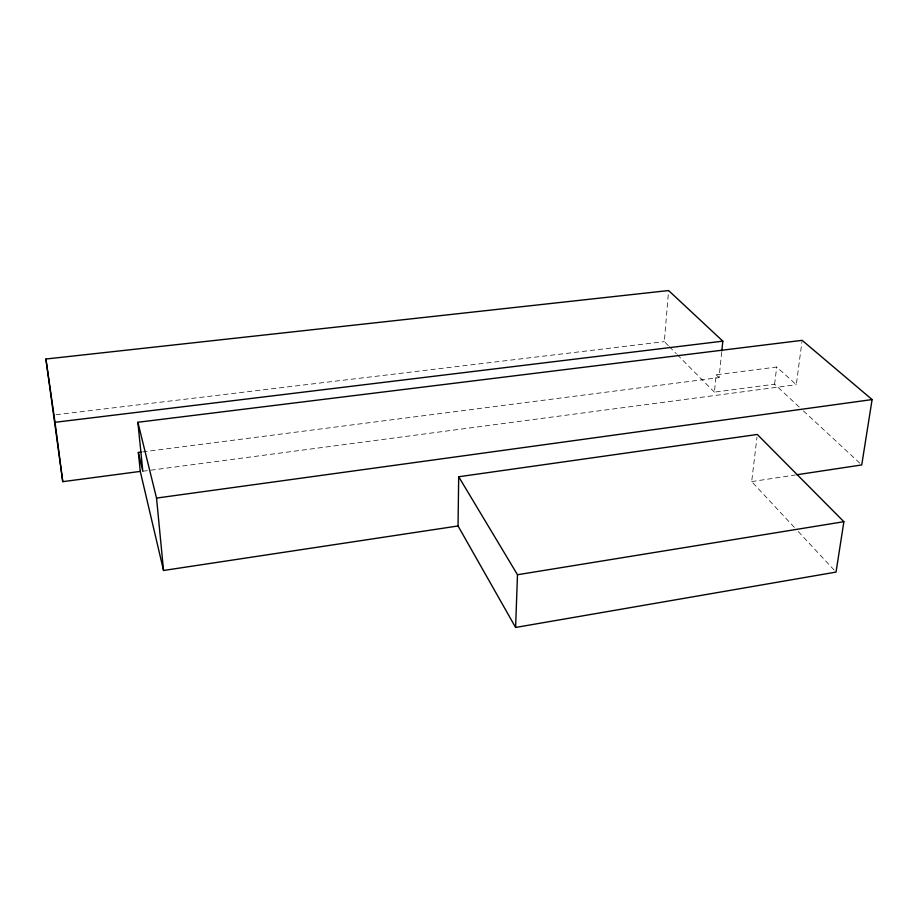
<?xml version="1.0" encoding="UTF-8"?>
<svg xmlns="http://www.w3.org/2000/svg" width="918" height="918" viewBox="0 0 918 918"><rect width="100%" height="100%" fill="white"/><g stroke="black" fill="none" stroke-linecap="round" stroke-linejoin="round"><path stroke-width="0.69" stroke-dasharray="4.59 3.44" d="M668.327 345.673L664.322 341.634L668.602 290.547M799.222 407.018L774.597 384.194L714.388 392.135L716.166 374.785L776.72 367.016L796.308 384.711L801.942 341.714M142.6 451.908L719.046 377.619L721.674 352.374M794.345 527.357L751.67 481.583L756.971 437.232M774.597 384.194L776.72 367.016M751.67 481.583L795.413 474.973M142.818 471.255L796.308 384.711M56.067 414.729L664.322 341.634M803.388 410.874L860.694 463.98M716.166 374.785L719.046 377.619M669.337 346.683L676.337 353.751M677.346 354.761L714.388 392.135M798.224 531.522L834.106 570.009"/><path stroke-width="1.38" d="M458.036 525.968L458.69 476.752L757.304 434.466L843.871 521.699L836.046 572.086L515.606 627.453L458.036 525.968L163.542 570.48L140.27 471.404L138.343 452.459L141.188 452.092M515.606 627.453L517.488 574.737L458.69 476.752M721.812 350.974L722.833 341.152L668.602 290.547L45.9 359.018L62.757 481.663L140.27 471.404M138.343 452.459L142.818 471.255L137.872 422.269L802.125 340.337L872.1 399.571L861.738 464.944L796.824 474.755M517.488 574.737L843.871 521.699M137.872 422.269L156.53 498.084L872.1 399.571M45.9 359.018L55.023 422.303L722.833 341.152M55.023 422.303L62.757 481.663M156.53 498.084L163.542 570.48"/></g></svg>
